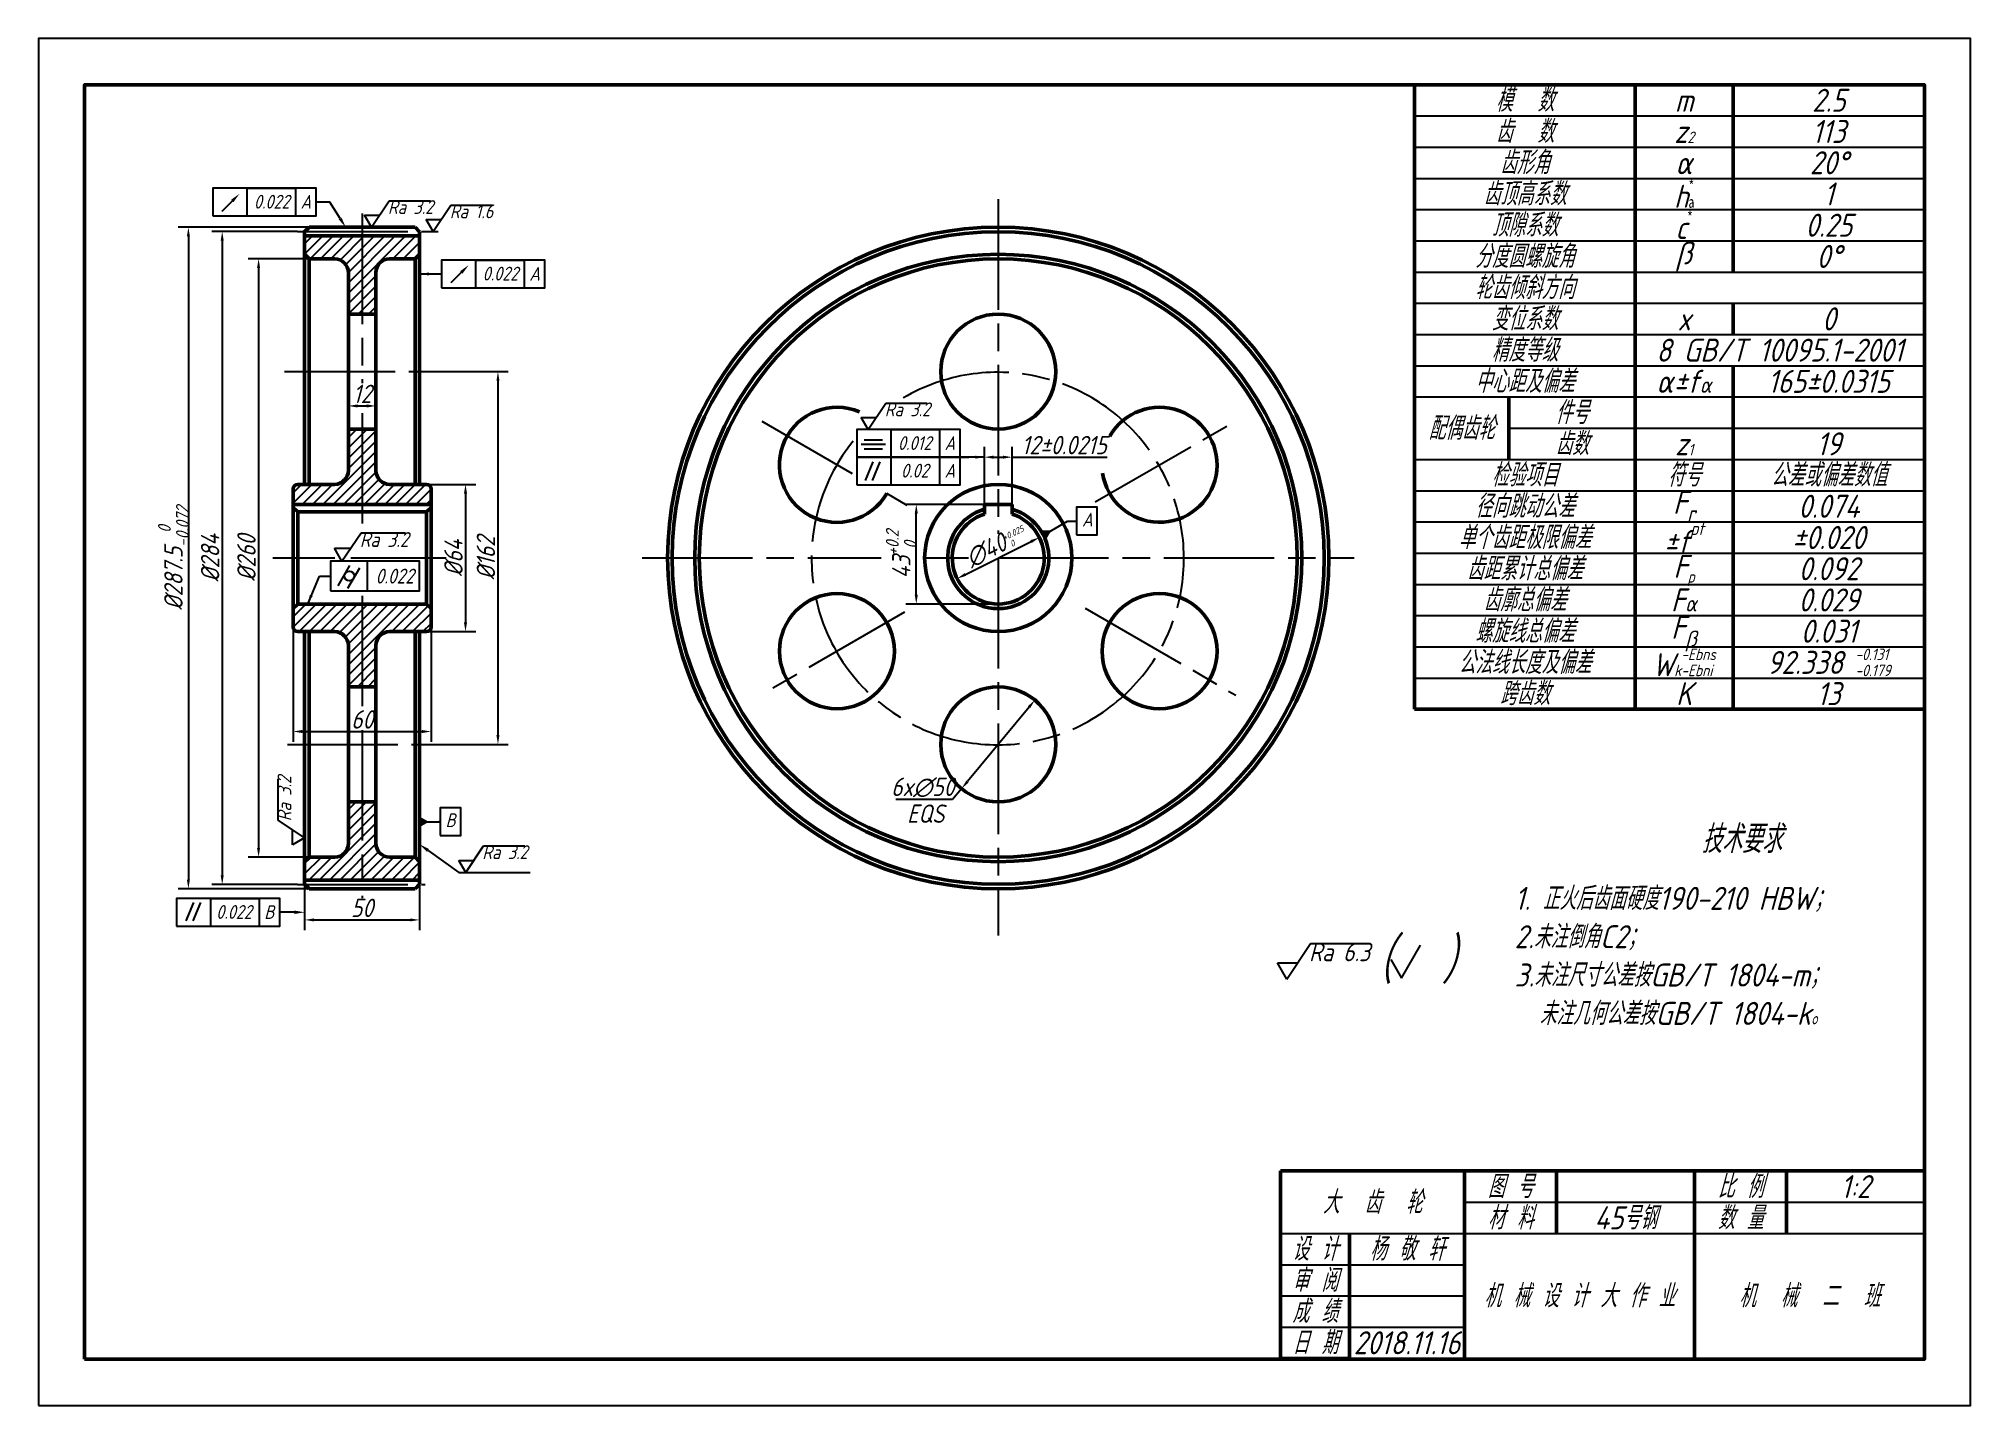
# Model space of a CAD drawing. Header units: millimetres. Extents: x 0 to 420, y 0 to 297.
import ezdxf
from ezdxf import colors
from ezdxf.entities.mleader import LeaderData, LeaderLine
from ezdxf.math import Vec2, Vec3

# ---------------------------------------------------------------- set-up
doc = ezdxf.new("R2010")
doc.units = ezdxf.units.MM
doc.linetypes.add('ACAD_ISO08W100', pattern=[36, 24, -3, 6, -3])
doc.layers.get('0').update_dxf_attribs({"lineweight": 25})
for name, color, linetype, lineweight in [('标注', 7, 'Continuous', 25), ('粗线', 7, 'Continuous', 50), ('细点画线', 7, 'ACAD_ISO08W100', 25)]:
    doc.layers.add(name, color=color, linetype=linetype, lineweight=lineweight)
doc.styles.add('GB', font='gbeitc.shx', dxfattribs={"height": 4, "bigfont": 'gbcbig.shx'})
doc.styles.add('样式 2', font='gbeitc.shx', dxfattribs={"height": 10, "bigfont": 'gbcbig.shx'})
doc.styles.add('表格', font='gbeitc.shx', dxfattribs={"height": 5, "bigfont": 'gbcbig.shx'})
doc.dimstyles.new('GB', dxfattribs={"dimtxt": 4, "dimasz": 2, "dimexe": 2.25, "dimexo": 0, "dimtad": 1, "dimdec": 0, "dimlfac": 2, "dimzin": 0, "dimdsep": 46, "dimtxsty": 'GB', "dimcen": 0.09, "dimadec": 0, "dimazin": 0, "dimtfac": 1, "dimtdec": 0, "dimtmove": 0, "dimatfit": 3, "dimfxl": 1, "dimtolj": 1, "dimtzin": 0, "dimarcsym": 0})
doc.dimstyles.new('GB$0', dxfattribs={"dimtxt": 4, "dimasz": 2, "dimexe": 2.25, "dimexo": 0, "dimtad": 1, "dimdec": 0, "dimlfac": 2, "dimzin": 0, "dimdsep": 46, "dimtxsty": 'GB', "dimcen": 0.09, "dimadec": 0, "dimazin": 0, "dimtfac": 1, "dimtdec": 0, "dimtmove": 0, "dimatfit": 3, "dimfxl": 1, "dimtolj": 1, "dimtzin": 0, "dimarcsym": 0})
doc.dimstyles.new('GB$3', dxfattribs={"dimtxt": 4, "dimasz": 2, "dimexe": 2.25, "dimexo": 0, "dimtad": 1, "dimtoh": 1, "dimdec": 0, "dimlfac": 2, "dimzin": 0, "dimdsep": 46, "dimtxsty": 'GB', "dimcen": 0.09, "dimadec": 0, "dimazin": 0, "dimtfac": 1, "dimtdec": 0, "dimtmove": 0, "dimatfit": 2, "dimfxl": 1, "dimtolj": 1, "dimtzin": 0, "dimarcsym": 0})

# ---------------------------------------------------------------- blocks, each defined once
blk = doc.blocks.new('*T47')
at = {"color": 0, "linetype": 'ByBlock', "lineweight": -2, "transparency": 16777216}
for p, q in [((0, 0), (110.88, 0)), ((0, 0), (0, -135.73)), ((47.97, 0), (47.97, -135.73)), ((69.32, 0), (69.32, -40.72)), ((110.88, 0), (110.88, -135.73)), ((0, -6.79), (110.88, -6.79)), ((0, -13.57), (110.88, -13.57)), ((0, -20.36), (110.88, -20.36)), ((0, -27.15), (110.88, -27.15)), ((0, -33.93), (110.88, -33.93)), ((0, -40.72), (110.88, -40.72)), ((0, -47.51), (110.88, -47.51)), ((69.32, -47.51), (69.32, -54.29)), ((0, -54.29), (110.88, -54.29)), ((0, -61.08), (110.88, -61.08)), ((69.32, -61.08), (69.32, -135.73)), ((0, -67.87), (110.88, -67.87)), ((20.51, -67.87), (20.51, -81.44)), ((20.51, -74.65), (110.88, -74.65)), ((0, -81.44), (110.88, -81.44)), ((0, -88.23), (110.88, -88.23)), ((0, -95.01), (110.88, -95.01)), ((0, -101.8), (110.88, -101.8)), ((0, -108.59), (110.88, -108.59)), ((0, -115.37), (110.88, -115.37)), ((0, -122.16), (110.88, -122.16)), ((0, -128.95), (110.88, -128.95)), ((0, -135.73), (110.88, -135.73))]:
    blk.add_line(p, q, dxfattribs=at)
at = {"color": 0, "transparency": 16777216, "char_height": 5, "attachment_point": 5, "style": '表格'}
for s, insert, width in [('模  数', (23.99, -3.39), 47.8548), ('m', (58.65, -3.39), 21.2236), ('2.5', (90.1, -3.39), 41.4462), ('齿  数', (23.99, -10.18), 47.8548), ('113', (90.1, -10.18), 41.4462), ('z{\\H0.5x;\\S^ 2;}', (58.65, -10.18), 21.2236), ('齿形角', (23.99, -16.97), 47.8548), ('{\\C256;α}', (58.65, -16.97), 21.2236), ('20%%D', (90.1, -16.97), 41.4462), ('齿顶高系数', (23.99, -23.75), 47.8548), ('h{\\f长仿宋体|b0|i0|c134|p49;\\H0.5x;\\C256;\\S*^ a;}', (58.65, -23.75), 21.2236), ('1', (90.1, -23.75), 41.4462), ('顶隙系数', (23.99, -30.54), 47.8548), ('c{\\f长仿宋体|b0|i0|c134|p49;\\H0.5x;\\C256;\\S*^ ;}', (58.65, -30.54), 21.2236), ('0.25', (90.1, -30.54), 41.4462), ('分度圆螺旋角', (23.99, -37.33), 47.8548), ('{\\C256;β}', (58.65, -37.33), 21.2236), ('0%%D', (90.1, -37.33), 41.4462), ('轮齿倾斜方向', (23.99, -44.11), 47.8548), ('变位系数', (23.99, -50.9), 47.8548), ('x', (58.65, -50.9), 21.2236), ('0', (90.1, -50.9), 41.4462), ('精度等级', (23.99, -57.69), 47.8548), ('8 GB/T 10095.1-2001', (79.43, -57.69), 62.7898), ('中心距及偏差', (23.99, -64.47), 47.8548), ('{\\C256;α%%Pf\\H0.7x;\\S^ α;}', (58.65, -64.47), 21.2236), ('165%%P0.0315', (90.1, -64.47), 41.4462), ('件号', (34.24, -71.26), 27.3448), ('配偶齿轮', (10.26, -74.65), 20.39), ('齿数', (34.24, -78.05), 27.3448), ('19', (90.1, -78.05), 41.4462), ('z{\\H0.5x;\\S^ 1;}', (58.65, -78.05), 21.2236), ('检验项目', (23.99, -84.83), 47.8548), ('符号', (58.65, -84.83), 21.2236), ('公差或偏差数值', (90.1, -84.83), 41.4462), ('径向跳动公差', (23.99, -91.62), 47.8548), ('\\A1;F{\\H0.7x;\\S^ r;}', (58.65, -91.62), 21.2236), ('0.074', (90.1, -91.62), 41.4462), ('单个齿距极限偏差', (23.99, -98.41), 47.8548), ('%%Pf{\\H0.56x;\\Spt^ ;}', (58.65, -98.41), 21.2236), ('%%P0.020', (90.1, -98.41), 41.4462), ('齿距累计总偏差', (23.99, -105.19), 47.8548), ('\\A2;F{\\H0.5x;\\S^ p;}', (58.65, -105.19), 21.2236), ('0.092', (90.1, -105.19), 41.4462), ('齿廓总偏差', (23.99, -111.98), 47.8548), ('F{\\H0.7x;\\C256;\\S^ α;}', (58.65, -111.98), 21.2236), ('0.029', (90.1, -111.98), 41.4462), ('螺旋线总偏差', (23.99, -118.77), 47.8548), ('\\A1;F{\\H0.7x;\\C256;\\S^ β;}', (58.65, -118.77), 21.2236), ('0.031', (90.1, -118.77), 41.4462), ('公法线长度及偏差', (23.99, -125.55), 47.8548), ('W{\\H0.5x;\\S^ k;\\S-Ebns^ -Ebni;}', (58.65, -125.55), 21.2236), ('\\A1;92.338 {\\H0.5x;\\S-0.131^ -0.179;}', (90.1, -125.55), 41.4462), ('跨齿数', (23.99, -132.34), 47.8548), ('K', (58.65, -132.34), 21.2236), ('13', (90.1, -132.34), 41.4462)]:
    blk.add_mtext(s, dxfattribs=dict(at, insert=insert, width=width))
blk = doc.blocks.new('*T48')
at = {"color": 0, "linetype": 'ByBlock', "lineweight": -2, "transparency": 16777216}
for p, q in [((0, 0), (140, 0)), ((0, 0), (0, -40.72)), ((40, 0), (40, -40.72)), ((60, 0), (60, -13.57)), ((90, 0), (90, -40.72)), ((110, 0), (110, -13.57)), ((140, 0), (140, -40.72)), ((40, -6.79), (140, -6.79)), ((0, -13.57), (140, -13.57)), ((15, -13.57), (15, -40.72)), ((0, -20.36), (40, -20.36)), ((0, -27.15), (40, -27.15)), ((0, -33.93), (40, -33.93)), ((0, -40.72), (140, -40.72))]:
    blk.add_line(p, q, dxfattribs=at)
at = {"color": 0, "transparency": 16777216, "char_height": 5, "attachment_point": 5, "style": '表格'}
for s, insert, width in [('大  齿  轮', (20, -6.79), 39.88), ('图 号', (50, -3.39), 19.88), ('比 例', (100, -3.39), 19.88), ('1:2', (125, -3.39), 29.88), ('材 料', (50, -10.18), 19.88), ('45号钢', (75, -10.18), 29.88), ('数 量', (100, -10.18), 19.88), ('设 计', (7.5, -16.97), 14.88), ('杨 敬 轩', (27.5, -16.97), 24.88), ('审 阅', (7.5, -23.75), 14.88), ('机 械 设 计 大 作 业', (65, -27.15), 49.88), ('机  械  二  班', (115, -27.15), 49.88), ('成 绩', (7.5, -30.54), 14.88), ('日 期', (7.5, -37.33), 14.88), ('2018.11.16', (27.5, -37.33), 24.88)]:
    blk.add_mtext(s, dxfattribs=dict(at, insert=insert, width=width))
blk = doc.blocks.new('*D122')
at = {"layer": 'Defpoints', "color": 0, "transparency": 16777216}
for p in [(84.34, 200.14), (84.34, 168.14), (92.81, 168.14)]:
    blk.add_point(p, dxfattribs=at)
at = {"layer": '标注', "color": 0, "lineweight": -2, "transparency": 16777216}
for p, q in [((84.34, 200.14), (95.06, 200.14)), ((92.81, 198.14), (92.81, 170.14)), ((84.34, 168.14), (95.06, 168.14))]:
    blk.add_line(p, q, dxfattribs=at)
at = {"layer": '标注', "color": 0, "transparency": 16777216}
for points in [[(92.48, 198.14), (93.15, 198.14), (92.81, 200.14)], [(92.48, 170.14), (93.15, 170.14), (92.81, 168.14)]]:
    blk.add_solid(points, dxfattribs=at)
at = {"layer": '标注', "color": 0, "transparency": 16777216, "insert": (90.19, 184.14), "char_height": 4, "attachment_point": 5, "rotation": 90, "style": 'GB'}
blk.add_mtext('\\A1;%%C64', dxfattribs=at)
blk = doc.blocks.new('*D123')
at = {"layer": 'Defpoints', "color": 0, "transparency": 16777216}
for p in [(86.37, 224.64), (86.37, 143.64), (99.86, 143.64)]:
    blk.add_point(p, dxfattribs=at)
at = {"layer": '标注', "color": 0, "lineweight": -2, "transparency": 16777216}
for p, q in [((86.37, 224.64), (102.11, 224.64)), ((99.86, 222.64), (99.86, 145.64)), ((86.37, 143.64), (102.11, 143.64))]:
    blk.add_line(p, q, dxfattribs=at)
at = {"layer": '标注', "color": 0, "transparency": 16777216}
for points in [[(99.53, 222.64), (100.2, 222.64), (99.86, 224.64)], [(99.53, 145.64), (100.2, 145.64), (99.86, 143.64)]]:
    blk.add_solid(points, dxfattribs=at)
at = {"layer": '标注', "color": 0, "transparency": 16777216, "insert": (97.24, 184.14), "char_height": 4, "attachment_point": 5, "rotation": 90, "style": 'GB'}
blk.add_mtext('\\A1;%%C162', dxfattribs=at)
blk = doc.blocks.new('*D124')
at = {"layer": 'Defpoints', "color": 0, "transparency": 16777216}
for p in [(56.27, 255.08), (39.91, 113.2), (56.27, 113.2)]:
    blk.add_point(p, dxfattribs=at)
at = {"layer": '标注', "color": 0, "lineweight": -2, "transparency": 16777216}
for p, q in [((56.27, 255.08), (37.66, 255.08)), ((39.91, 253.08), (39.91, 115.2)), ((56.27, 113.2), (37.66, 113.2))]:
    blk.add_line(p, q, dxfattribs=at)
at = {"layer": '标注', "color": 0, "transparency": 16777216}
for points in [[(39.58, 253.08), (40.25, 253.08), (39.91, 255.08)], [(39.58, 115.2), (40.25, 115.2), (39.91, 113.2)]]:
    blk.add_solid(points, dxfattribs=at)
at = {"layer": '标注', "color": 0, "transparency": 16777216, "insert": (37.29, 184.14), "char_height": 4, "attachment_point": 5, "rotation": 90, "style": 'GB'}
blk.add_mtext('\\A1;%%C284', dxfattribs=at)
blk = doc.blocks.new('*D125')
at = {"layer": 'Defpoints', "color": 0, "transparency": 16777216}
for p in [(58.84, 256.01), (32.56, 112.26), (58.84, 112.26)]:
    blk.add_point(p, dxfattribs=at)
at = {"layer": '标注', "color": 0, "lineweight": -2, "transparency": 16777216}
for p, q in [((58.84, 256.01), (30.31, 256.01)), ((32.56, 254.01), (32.56, 114.26)), ((58.84, 112.26), (30.31, 112.26))]:
    blk.add_line(p, q, dxfattribs=at)
at = {"layer": '标注', "color": 0, "transparency": 16777216}
for points in [[(32.23, 254.01), (32.89, 254.01), (32.56, 256.01)], [(32.23, 114.26), (32.89, 114.26), (32.56, 112.26)]]:
    blk.add_solid(points, dxfattribs=at)
at = {"layer": '标注', "color": 0, "transparency": 16777216, "insert": (29.31, 184.14), "char_height": 4, "attachment_point": 5, "rotation": 90, "style": 'GB'}
blk.add_mtext('\\A1;%%C287.5{\\H0.7x;\\S  0^ -0.072;}', dxfattribs=at)
blk = doc.blocks.new('*D126')
at = {"layer": 'Defpoints', "color": 0, "transparency": 16777216}
for p in [(73.34, 217.19), (67.34, 212.14), (73.34, 212.14)]:
    blk.add_point(p, dxfattribs=at)
at = {"layer": '标注', "color": 0, "lineweight": -2, "transparency": 16777216}
for p, q in [((67.34, 212.14), (67.34, 219.44)), ((73.34, 212.14), (73.34, 219.44)), ((69.34, 217.19), (71.34, 217.19))]:
    blk.add_line(p, q, dxfattribs=at)
at = {"layer": '标注', "color": 0, "transparency": 16777216}
for points in [[(69.34, 217.52), (69.34, 216.85), (67.34, 217.19)], [(71.34, 217.52), (71.34, 216.85), (73.34, 217.19)]]:
    blk.add_solid(points, dxfattribs=at)
at = {"layer": '标注', "color": 0, "transparency": 16777216, "insert": (70.34, 219.81), "char_height": 4, "attachment_point": 5, "style": 'GB'}
blk.add_mtext('\\A1;12', dxfattribs=at)
blk = doc.blocks.new('*D127')
at = {"layer": 'Defpoints', "color": 0, "transparency": 16777216}
for p in [(57.84, 113.26), (82.78, 113.2), (82.78, 105.49)]:
    blk.add_point(p, dxfattribs=at)
at = {"layer": '标注', "color": 0, "lineweight": -2, "transparency": 16777216}
for p, q in [((57.84, 113.26), (57.84, 103.24)), ((82.78, 113.2), (82.78, 103.24)), ((59.84, 105.49), (80.78, 105.49))]:
    blk.add_line(p, q, dxfattribs=at)
at = {"layer": '标注', "color": 0, "transparency": 16777216}
for points in [[(59.84, 105.82), (59.84, 105.16), (57.84, 105.49)], [(80.78, 105.82), (80.78, 105.16), (82.78, 105.49)]]:
    blk.add_solid(points, dxfattribs=at)
at = {"layer": '标注', "color": 0, "transparency": 16777216, "insert": (70.31, 108.11), "char_height": 4, "attachment_point": 5, "style": 'GB'}
blk.add_mtext('\\A1;50', dxfattribs=at)
blk = doc.blocks.new('粗糙度')
for p, q in [((0, 0), (5.13, 7.68)), ((5.13, 7.68), (17.13, 7.68)), ((0, 0), (-2.02, 3.5)), ((-2.02, 3.5), (2.34, 3.5))]:
    blk.add_line(p, q)
at = {"style": 'GB', "flags": 4}
blk.add_attdef('RA3.2', (4.81, 3.86), '', height=4, dxfattribs=at)
blk = doc.blocks.new('*D128')
at = {"layer": 'Defpoints', "color": 0, "transparency": 16777216}
for p in [(58.84, 249.14), (47.82, 119.14), (58.84, 119.14)]:
    blk.add_point(p, dxfattribs=at)
at = {"layer": '标注', "color": 0, "lineweight": -2, "transparency": 16777216}
for p, q in [((58.84, 249.14), (45.57, 249.14)), ((47.82, 247.14), (47.82, 121.14)), ((58.84, 119.14), (45.57, 119.14))]:
    blk.add_line(p, q, dxfattribs=at)
at = {"layer": '标注', "color": 0, "transparency": 16777216}
for points in [[(47.49, 247.14), (48.15, 247.14), (47.82, 249.14)], [(47.49, 121.14), (48.15, 121.14), (47.82, 119.14)]]:
    blk.add_solid(points, dxfattribs=at)
at = {"layer": '标注', "color": 0, "transparency": 16777216, "insert": (45.19, 184.14), "char_height": 4, "attachment_point": 5, "rotation": 90, "style": 'GB'}
blk.add_mtext('\\A1;%%C260', dxfattribs=at)
blk = doc.blocks.new('基准')
at = {"layer": '标注'}
blk.add_lwpolyline([(0, -4), (6, -4), (6, 4), (0, 4)], close=True, dxfattribs=at)
at = {"layer": '标注', "style": 'GB', "flags": 4}
blk.add_attdef('A', (1.57, -1.58), '', height=4, dxfattribs=at)
blk = doc.blocks.new('几何公差')
at = {"layer": '标注'}
for p, q in [((10, -4), (10, 4)), ((10, 4), (24, 4)), ((24, 4), (24, -4)), ((0, -4), (10, -4))]:
    blk.add_line(p, q, dxfattribs=at)
blk.add_lwpolyline([(0, -4), (30, -4), (30, 4), (0, 4)], close=True, dxfattribs=at)
at = {"layer": '标注', "style": 'GB', "flags": 4}
for tag, p in [('NUM', (12.84, -1.9)), ('A', (25.47, -1.94))]:
    blk.add_attdef(tag, p, '', height=4, dxfattribs=at)
blk = doc.blocks.new('形状公差无基准')
at = {"layer": '标注'}
blk.add_line((10, -4), (10, 4), dxfattribs=at)
blk.add_lwpolyline([(0, -4), (24, -4), (24, 4), (0, 4)], close=True, dxfattribs=at)
at = {"layer": '标注', "style": 'GB', "flags": 4}
blk.add_attdef('NUM', (13.04, -2), '', height=4, dxfattribs=at)
blk = doc.blocks.new('圆柱度')
at = {"layer": '标注'}
for p, q in [((0, 0), (3.12, 5.41)), ((2.63, -0.69), (5.82, 4.84))]:
    blk.add_line(p, q, dxfattribs=at)
blk.add_circle((3.03, 2.61), 1.31, dxfattribs=at)
blk = doc.blocks.new('*D121')
at = {"layer": 'Defpoints', "color": 0, "transparency": 16777216}
for p in [(216.61, 153.27), (200.67, 134.01)]:
    blk.add_point(p, dxfattribs=at)
at = {"layer": '标注', "color": 0, "lineweight": -2, "transparency": 16777216}
for p, q in [((215.34, 151.73), (201.94, 135.55)), ((198.72, 131.66), (186.35, 131.66)), ((200.67, 134.01), (198.72, 131.66))]:
    blk.add_line(p, q, dxfattribs=at)
at = {"layer": '标注', "color": 0, "transparency": 16777216}
for points in [[(215.08, 151.94), (215.59, 151.51), (216.61, 153.27)], [(201.69, 135.76), (202.2, 135.34), (200.67, 134.01)]]:
    blk.add_solid(points, dxfattribs=at)
at = {"layer": '标注', "color": 0, "transparency": 16777216, "insert": (192.22, 134.28), "char_height": 4, "width": 8.6257, "attachment_point": 5, "style": 'GB'}
blk.add_mtext('\\A1;6x∅50', dxfattribs=at)
blk = doc.blocks.new('_DatumFilled')
at = {"color": 0, "linetype": 'ByBlock'}
blk.add_solid([(0, 0.58), (-1, 0), (0, -0.58)], dxfattribs=at)
blk = doc.blocks.new('*D129')
at = {"layer": 'Defpoints', "color": 0, "transparency": 16777216}
for p in [(217.58, 188.61), (199.7, 179.66)]:
    blk.add_point(p, dxfattribs=at)
at = {"layer": '标注', "color": 0, "lineweight": -2, "transparency": 16777216}
blk.add_line((201.49, 180.56), (215.8, 187.72), dxfattribs=at)
at = {"layer": '标注', "color": 0, "transparency": 16777216}
for points in [[(215.65, 188.02), (215.94, 187.42), (217.58, 188.61)], [(201.34, 180.86), (201.64, 180.26), (199.7, 179.66)]]:
    blk.add_solid(points, dxfattribs=at)
at = {"layer": '标注', "color": 0, "transparency": 16777216, "insert": (208.18, 186.84), "char_height": 4, "attachment_point": 5, "rotation": 26.5753, "style": 'GB'}
blk.add_mtext('\\A1;∅40{\\H0.35x;\\S+0.025^  0;}', dxfattribs=at)
blk = doc.blocks.new('*D130')
at = {"layer": 'Defpoints', "color": 0, "transparency": 16777216}
for p in [(211.64, 206.05), (205.64, 195.79), (211.64, 195.79)]:
    blk.add_point(p, dxfattribs=at)
at = {"layer": '标注', "color": 0, "lineweight": -2, "transparency": 16777216}
for p, q in [((205.64, 195.79), (205.64, 208.3)), ((207.64, 206.05), (209.64, 206.05)), ((211.64, 195.79), (211.64, 208.3)), ((211.64, 206.05), (232.31, 206.05))]:
    blk.add_line(p, q, dxfattribs=at)
at = {"layer": '标注', "color": 0, "transparency": 16777216}
for points in [[(207.64, 206.39), (207.64, 205.72), (205.64, 206.05)], [(209.64, 206.39), (209.64, 205.72), (211.64, 206.05)]]:
    blk.add_solid(points, dxfattribs=at)
at = {"layer": '标注', "color": 0, "transparency": 16777216, "insert": (222.97, 208.68), "char_height": 4, "attachment_point": 5, "style": 'GB'}
blk.add_mtext('\\A1;12%%P0.0215', dxfattribs=at)
blk = doc.blocks.new('平行度')
at = {"layer": '标注'}
for p, q in [((0, 0), (2.21, 5.33)), ((2.07, 0), (4.28, 5.33))]:
    blk.add_line(p, q, dxfattribs=at)
blk = doc.blocks.new('同轴度')
at = {"layer": '标注'}
for p, q in [((0, 0), (7.14, 0)), ((0.92, 1.3), (6.22, 1.3)), ((0.92, -1.3), (6.22, -1.3))]:
    blk.add_line(p, q, dxfattribs=at)
blk = doc.blocks.new('*D131')
at = {"layer": 'Defpoints', "color": 0, "transparency": 16777216}
for p in [(190.82, 195.79), (208.64, 195.79), (208.64, 174.14)]:
    blk.add_point(p, dxfattribs=at)
at = {"layer": '标注', "color": 0, "lineweight": -2, "transparency": 16777216}
for p, q in [((208.64, 195.79), (188.57, 195.79)), ((190.82, 176.14), (190.82, 193.79)), ((208.64, 174.14), (188.57, 174.14))]:
    blk.add_line(p, q, dxfattribs=at)
at = {"layer": '标注', "color": 0, "transparency": 16777216}
for points in [[(190.48, 193.79), (191.15, 193.79), (190.82, 195.79)], [(190.48, 176.14), (191.15, 176.14), (190.82, 174.14)]]:
    blk.add_solid(points, dxfattribs=at)
at = {"layer": '标注', "color": 0, "transparency": 16777216, "insert": (187.57, 184.96), "char_height": 4, "attachment_point": 5, "rotation": 90, "style": 'GB'}
blk.add_mtext('\\A1;43{\\H0.7x;\\S+0.2^  0;}', dxfattribs=at)
blk = doc.blocks.new('*D132')
at = {"layer": 'Defpoints', "color": 0, "transparency": 16777216}
for p in [(55.34, 169.14), (85.34, 169.14), (85.34, 146.43)]:
    blk.add_point(p, dxfattribs=at)
at = {"layer": '标注', "color": 0, "lineweight": -2, "transparency": 16777216}
for p, q in [((55.34, 169.14), (55.34, 144.18)), ((85.34, 169.14), (85.34, 144.18)), ((57.34, 146.43), (83.34, 146.43))]:
    blk.add_line(p, q, dxfattribs=at)
at = {"layer": '标注', "color": 0, "transparency": 16777216}
for points in [[(57.34, 146.77), (57.34, 146.1), (55.34, 146.43)], [(83.34, 146.77), (83.34, 146.1), (85.34, 146.43)]]:
    blk.add_solid(points, dxfattribs=at)
at = {"layer": '标注', "color": 0, "transparency": 16777216, "insert": (70.34, 149.06), "char_height": 4, "attachment_point": 5, "style": 'GB'}
blk.add_mtext('\\A1;60', dxfattribs=at)
blk = doc.blocks.new('圆跳动')
at = {"layer": '标注'}
ml = blk.add_multileader_mtext('Standard', dxfattribs=at)
ml.set_content('', color=256, style='GB')
ml.set_leader_properties()
ml.build(insert=Vec2(0, 0))
ml.multileader.update_dxf_attribs({"dogleg_length": 7, "arrow_head_size": 3})
ctx = ml.context
ctx.base_point, ctx.arrow_head_size, ctx.landing_gap_size, ctx.plane_origin = Vec3(-0.18, 0), 3, 0.09, Vec3(5.15, 5.15)
ctx.text_align_type = 2
notes = []
notes.append((ctx, [(0, (1, 1, 0), (0, 0), (-1, 0), 0.0000113, [(0, [(5.15, 5.15)], 0, [])])]))
ctx.mtext.insert, ctx.mtext.alignment, ctx.mtext.flow_direction = Vec3(-0.09, 2), 3, 5
for ctx, leaders in notes:
    for number, flags, end, landing, length, lines in leaders:
        leader = LeaderData()
        leader.index, (leader.has_last_leader_line, leader.has_dogleg_vector, leader.attachment_direction) = number, flags
        leader.last_leader_point, leader.dogleg_vector, leader.dogleg_length = Vec3(end), Vec3(landing), length
        for number, points, colour, breaks in lines:
            line = LeaderLine()
            line.index, line.vertices, line.color, line.breaks = number, Vec3.list(points), colors.encode_raw_color(colour), breaks
            leader.lines.append(line)
        ctx.leaders.append(leader)

msp = doc.modelspace()

# ---------------------------------------------------------------- hatches: boundary and pattern name
h = msp.add_hatch()
h.set_pattern_fill('ANSI31', color=256, scale=0.5)
h.set_pattern_definition([(45, (-202.1218, 55.3299), (-1.122532, 1.122532), [])])
h.paths.add_polyline_path([(67.34, 246.14), (67.34, 237.14), (73.34, 237.14), (73.34, 246.14, -0.414214), (76.34, 249.14), (81.84, 249.14), (82.84, 250.14), (82.84, 254.14), (57.84, 254.14), (57.84, 250.14), (58.84, 249.14), (64.34, 249.14, -0.414214)])
h.paths.add_polyline_path([(85.34, 195.79), (85.34, 199.14, 0.414214), (84.34, 200.14), (76.34, 200.14, -0.414214), (73.34, 203.14), (73.34, 212.14), (67.34, 212.14), (67.34, 203.14, -0.414214), (64.34, 200.14), (56.34, 200.14, 0.414214), (55.34, 199.14), (55.34, 195.79)])
h.paths.add_polyline_path([(76.34, 168.14), (84.34, 168.14, 0.414214), (85.34, 169.14), (85.34, 173.14), (84.34, 174.14), (56.34, 174.14), (55.34, 173.14), (55.34, 169.14, 0.414214), (56.34, 168.14), (64.34, 168.14, -0.414214), (67.34, 165.14), (67.34, 156.14), (73.34, 156.14), (73.34, 165.14, -0.414214)])
h.paths.add_polyline_path([(64.34, 119.14), (58.84, 119.14), (57.84, 118.14), (57.84, 114.14), (82.84, 114.14), (82.84, 118.14), (81.84, 119.14), (76.34, 119.14, -0.414214), (73.34, 122.14), (73.34, 131.14), (67.34, 131.14), (67.34, 122.14, -0.414214)])

# ---------------------------------------------------------------- linework, layer by layer
for p, q in [((58.84, 256.01), (81.84, 256.01)), ((58.84, 112.26), (81.84, 112.26)), ((293.99, 96.89), (296.33, 92.84)), ((296.33, 92.84), (300.48, 100.03))]:
    msp.add_line(p, q)
msp.add_lwpolyline([(0, 0), (420, 0), (420, 297), (0, 297)], close=True)
at = {"lineweight": 50}
msp.add_circle((208.64, 184.14), 71.88, dxfattribs=at)
at = {"layer": '粗线'}
for p, q in [((299.12, 287), (299.12, 151.27)), ((347.09, 287), (347.09, 151.27)), ((368.43, 287), (368.43, 246.28)), ((58.84, 256.01), (57.84, 255.01)), ((57.84, 255.01), (57.84, 250.14)), ((57.84, 254.14), (82.84, 254.14)), ((81.84, 256.01), (58.84, 256.01)), ((81.84, 256.01), (82.84, 255.01)), ((82.84, 250.14), (82.84, 255.01)), ((58.84, 249.14), (57.84, 250.14)), ((57.84, 250.14), (57.84, 200.14)), ((58.84, 249.14), (64.34, 249.14)), ((58.84, 249.14), (58.84, 200.14)), ((76.34, 249.14), (81.84, 249.14)), ((81.84, 249.14), (82.84, 250.14)), ((81.84, 249.14), (81.84, 200.14)), ((82.84, 250.14), (82.84, 200.14)), ((67.34, 246.14), (67.34, 203.14)), ((73.34, 246.14), (73.34, 203.14)), ((73.34, 246.14), (73.34, 203.14)), ((368.43, 239.49), (368.43, 232.71)), ((67.34, 237.14), (73.34, 237.14)), ((368.43, 225.92), (368.43, 151.27)), ((319.63, 219.13), (319.63, 205.56)), ((67.34, 212.14), (73.34, 212.14)), ((55.34, 169.14), (55.34, 199.14)), ((56.34, 200.14), (64.34, 200.14)), ((76.34, 200.14), (84.34, 200.14)), ((85.34, 199.14), (85.34, 169.14)), ((55.34, 195.79), (85.34, 195.79)), ((56.34, 194.14), (55.34, 195.14)), ((55.34, 194.14), (55.34, 174.14)), ((56.34, 194.14), (84.34, 194.14)), ((56.34, 194.14), (84.34, 194.14)), ((56.34, 194.14), (56.34, 174.14)), ((84.34, 194.14), (85.34, 195.14)), ((84.34, 194.14), (84.34, 174.14)), ((85.34, 194.14), (85.34, 174.14)), ((205.64, 195.79), (211.64, 195.79)), ((205.64, 193.68), (205.64, 195.79)), ((211.64, 193.68), (211.64, 195.79)), ((56.34, 174.14), (55.34, 173.14)), ((56.34, 174.14), (84.34, 174.14)), ((84.34, 174.14), (85.34, 173.14)), ((64.34, 168.14), (56.34, 168.14)), ((57.84, 168.14), (57.84, 113.26)), ((58.84, 119.14), (58.84, 168.14)), ((84.34, 168.14), (76.34, 168.14)), ((81.84, 119.14), (81.84, 168.14)), ((82.84, 113.26), (82.84, 168.14)), ((67.34, 165.14), (67.34, 122.14)), ((73.34, 165.14), (73.34, 122.14)), ((73.34, 165.14), (73.34, 122.14)), ((67.34, 156.14), (73.34, 156.14)), ((299.12, 151.27), (410, 151.27)), ((67.34, 131.14), (73.34, 131.14)), ((58.84, 119.14), (57.84, 118.14)), ((58.84, 119.14), (64.34, 119.14)), ((76.34, 119.14), (81.84, 119.14)), ((81.84, 119.14), (82.84, 118.14)), ((57.84, 114.14), (82.84, 114.14)), ((58.84, 112.26), (57.84, 113.26)), ((58.84, 112.26), (81.84, 112.26)), ((81.84, 112.26), (82.84, 113.26)), ((410, 50.93), (270, 50.93)), ((270, 50.93), (270, 10.21)), ((310, 50.93), (310, 10.21)), ((330, 50.93), (330, 37.35)), ((360, 50.93), (360, 10.21)), ((380, 50.93), (380, 37.35)), ((285, 10.21), (285, 37.35)), ((270, 10.21), (285, 10.21))]:
    msp.add_line(p, q, dxfattribs=at)
msp.add_lwpolyline([(10, 10), (410, 10), (410, 287), (10, 287)], close=True, dxfattribs=at)
for centre, radius in [((208.64, 184.14), 70.88), ((208.64, 184.14), 66), ((208.64, 184.14), 65), ((208.64, 224.64), 12.5), ((208.64, 184.14), 16), ((173.57, 163.89), 12.5), ((243.71, 163.89), 12.5), ((208.64, 143.64), 12.5)]:
    msp.add_circle(centre, radius, dxfattribs=at)
for centre, radius, start, end in [((64.34, 246.14), 3, 0, 90), ((76.34, 246.14), 3, 90, 180), ((173.57, 204.39), 12.5, 66.9676, 330), ((243.71, 204.39), 12.5, 188.2111, 150.0588), ((64.34, 203.14), 3, 270, 0), ((76.34, 203.14), 3, 180, 270), ((56.34, 199.14), 1, 90, 180), ((84.34, 199.14), 1, 0, 90), ((208.64, 184.14), 11, 105.8266, 74.1734), ((208.64, 184.14), 10, 107.4576, 72.5424), ((56.34, 169.14), 1, 180, 270), ((64.34, 165.14), 3, 0, 90), ((76.34, 165.14), 3, 90, 180), ((84.34, 169.14), 1, 270, 0), ((64.34, 122.14), 3, 270, 0), ((76.34, 122.14), 3, 180, 270)]:
    msp.add_arc(centre, radius, start, end, dxfattribs=at)
at = {"layer": '细点画线'}
for p, q in [((208.64, 262.09), (208.64, 189.37)), ((70.34, 258.97), (70.34, 222.13)), ((56.27, 255.08), (86.9, 255.08)), ((53.49, 224.64), (86.37, 224.64)), ((70.34, 215.64), (70.34, 190.82)), ((176.92, 202.46), (157.29, 213.78)), ((229.74, 196.32), (259.61, 213.57)), ((188.83, 195.58), (184.39, 198.14)), ((50.92, 184.14), (64.4, 184.14)), ((67.89, 184.14), (88.58, 184.14)), ((131.23, 184.14), (183.16, 184.14)), ((192.64, 184.14), (202.18, 184.14)), ((208.64, 184.14), (286.05, 184.14)), ((208.64, 184.14), (208.64, 102.13)), ((70.34, 175.95), (70.34, 150.87)), ((188.23, 172.35), (158.73, 155.32)), ((227.54, 173.23), (260.27, 154.33)), ((54.08, 143.64), (86.53, 143.64)), ((70.34, 146.74), (70.34, 110.19)), ((56.27, 113.2), (84.05, 113.2))]:
    msp.add_line(p, q, dxfattribs=at)
msp.add_arc((208.53, 184.02), 40.48, 140.8808, 121.83, dxfattribs=at)

# ---------------------------------------------------------------- block references
for name, p in [('*T47', (299.12, 287)), ('*T48', (270, 50.93))]:
    msp.add_blockref(name, p)
ref = msp.add_blockref('粗糙度', (271.41, 92.65))
ref.add_attrib('RA3.2', 'Ra 6.3', (276.22, 96.51), dxfattribs={"height": 4, "style": 'GB'})
at = {"layer": '标注'}
ref = msp.add_blockref('几何公差', (37.84, 261.5), dxfattribs=dict(at, xscale=0.75, yscale=0.75, zscale=0.75))
ref.add_attrib('NUM', '0.022', (46.8, 260.07), dxfattribs={"height": 3, "style": 'GB'})
ref.add_attrib('A', 'A', (56.94, 260.04), dxfattribs={"height": 3, "style": 'GB'})
for name, p, xscale, yscale, zscale in [('圆跳动', (39.81, 259.43), 0.75, 0.75, 0.75), ('圆跳动', (89.62, 243.92), 0.75, 0.75, 0.75), ('同轴度', (178.8, 208.87), 0.75, 0.75, 0.75), ('平行度', (179.78, 201.01), 0.75, 0.75, 0.75), ('圆柱度', (65.11, 178.11), 0.8069086310675857, 0.8069086310675857, 0.8069086310675857), ('平行度', (32.06, 105.31), 0.75, 0.75, 0.75)]:
    msp.add_blockref(name, p, dxfattribs=dict(at, xscale=xscale, yscale=yscale, zscale=zscale))
ref = msp.add_blockref('粗糙度', (72.34, 256.01), dxfattribs=dict(at, xscale=0.75, yscale=0.75, zscale=0.75))
ref.add_attrib('RA3.2', 'Ra 3.2', (75.95, 258.91), dxfattribs={"layer": '0', "height": 3, "style": 'GB'})
ref = msp.add_blockref('粗糙度', (85.8, 255.08), dxfattribs=dict(at, xscale=0.7500374999999999, yscale=0.7500374999999999, zscale=0.7500374999999999))
ref.add_attrib('RA3.2', 'Ra 1.6', (89.41, 257.97), dxfattribs={"layer": '0', "height": 3, "style": 'GB'})
ref = msp.add_blockref('几何公差', (87.59, 245.86), dxfattribs=dict(at, xscale=0.75, yscale=0.75, zscale=0.75))
ref.add_attrib('NUM', '0.022', (96.52, 244.44), dxfattribs={"height": 3, "style": 'GB'})
ref.add_attrib('A', 'A', (106.69, 244.41), dxfattribs={"height": 3, "style": 'GB'})
ref = msp.add_blockref('粗糙度', (180.36, 212.04), dxfattribs=dict(at, xscale=0.75, yscale=0.75, zscale=0.75))
ref.add_attrib('RA3.2', 'Ra 3.2', (183.97, 214.94), dxfattribs={"layer": '0', "height": 3, "style": 'GB'})
ref = msp.add_blockref('几何公差', (177.86, 209.04), dxfattribs=dict(at, xscale=0.75, yscale=0.75, zscale=0.75))
ref.add_attrib('NUM', '0.012', (186.82, 207.62), dxfattribs={"height": 3, "style": 'GB'})
ref.add_attrib('A', 'A', (196.96, 207.59), dxfattribs={"height": 3, "style": 'GB'})
ref = msp.add_blockref('几何公差', (177.86, 203.04), dxfattribs=dict(at, xscale=0.75, yscale=0.75, zscale=0.75))
ref.add_attrib('NUM', '0.02', (187.49, 201.62), dxfattribs={"height": 3, "style": 'GB'})
ref.add_attrib('A', 'A', (196.96, 201.59), dxfattribs={"height": 3, "style": 'GB'})
ref = msp.add_blockref('基准', (225.67, 192.15), dxfattribs=dict(at, xscale=0.75, yscale=0.75, zscale=0.75))
ref.add_attrib('A', 'A', (226.85, 190.97), dxfattribs={"height": 3, "style": 'GB'})
ref = msp.add_blockref('粗糙度', (65.95, 183.43), dxfattribs=dict(at, xscale=0.8069086310675857, yscale=0.8069086310675857, zscale=0.8069086310675857))
ref.add_attrib('RA3.2', 'Ra 3.2', (69.84, 186.54), dxfattribs={"layer": '0', "height": 3.228, "style": 'GB'})
ref = msp.add_blockref('形状公差无基准', (63.46, 180.2), dxfattribs=dict(at, xscale=0.8069086310675857, yscale=0.8069086310675857, zscale=0.8069086310675857))
ref.add_attrib('NUM', '0.022', (73.25, 178.59), dxfattribs={"height": 3.228, "style": 'GB'})
ref = msp.add_blockref('粗糙度', (57.84, 123.32), dxfattribs=dict(at, xscale=0.75, yscale=0.75, zscale=0.75, rotation=90))
ref.add_attrib('RA3.2', 'Ra 3.2', (54.95, 126.93), dxfattribs={"layer": '0', "height": 3, "rotation": 90, "style": 'GB'})
ref = msp.add_blockref('基准', (87.29, 126.84), dxfattribs=dict(at, xscale=0.75, yscale=0.75, zscale=0.75))
ref.add_attrib('A', 'B', (88.47, 125.65), dxfattribs={"height": 3, "style": 'GB'})
ref = msp.add_blockref('粗糙度', (92.85, 115.81), dxfattribs=dict(at, xscale=0.75, yscale=0.75, zscale=0.75))
ref.add_attrib('RA3.2', 'Ra 3.2', (96.46, 118.71), dxfattribs={"layer": '0', "height": 3, "style": 'GB'})
ref = msp.add_blockref('几何公差', (29.94, 107.15), dxfattribs=dict(at, xscale=0.75, yscale=0.75, zscale=0.75))
ref.add_attrib('NUM', '0.022', (38.6, 105.72), dxfattribs={"height": 3, "style": 'GB'})
ref.add_attrib('A', 'B', (49.04, 105.69), dxfattribs={"height": 3, "style": 'GB'})

# ---------------------------------------------------------------- texts
at = {"style": '样式 2'}
msp.add_text('（  ）', height=10, dxfattribs=at).set_placement((286.92, 91.72))
at = {"insert": (318.19, 126.08), "char_height": 5, "attachment_point": 1, "style": 'GB'}
msp.add_mtext_dynamic_manual_height_columns('                {\\H1.208x;技术要求\\P\\H0.33113x;\\P} 1. 正火后齿面硬度190-210 HBW；\\P 2.未注倒角C2；\\P 3.未注尺寸公差按GB/T 1804-m；\\P   未注几何公差按GB/T 1804-k。', width=76.9079, gutter_width=20, heights=[0], dxfattribs=at)
at = {"layer": '标注', "insert": (188.81, 130.58), "char_height": 4, "attachment_point": 1, "style": 'GB'}
msp.add_mtext_dynamic_manual_height_columns('EQS', width=6.5896, gutter_width=20, heights=[0], dxfattribs=at)

# ---------------------------------------------------------------- dimensions: what is measured, and where the dimension line sits
at = {"layer": '标注'}
for base, p1, p2, text, picture, middle in [((32.56, 112.26), (58.84, 256.01), (58.84, 112.26), '%%C287.5{\\H0.7x;\\S  0^ -0.072;}', '*D125', (32.56, 184.14)), ((39.91, 113.2), (56.27, 255.08), (56.27, 113.2), '%%C<>', '*D124', (39.91, 184.14)), ((99.86, 143.64), (86.37, 224.64), (86.37, 143.64), '%%C<>', '*D123', (99.86, 184.14))]:
    dim = msp.add_linear_dim(base=base, p1=p1, p2=p2, angle=90, text=text, dimstyle='GB$0', dxfattribs=at)
    dim.commit()
    dim.dimension.update_dxf_attribs({"geometry": picture, "text_midpoint": middle, "dimtype": 160})
for base, p1, p2, text, picture, middle in [((47.82, 119.14), (58.84, 249.14), (58.84, 119.14), '%%C<>', '*D128', (45.19, 184.14)), ((92.81, 168.14), (84.34, 200.14), (84.34, 168.14), '%%C<>', '*D122', (90.19, 184.14)), ((190.82, 195.79), (208.64, 174.14), (208.64, 195.79), '<>{\\H0.7x;\\S+0.2^  0;}', '*D131', (187.57, 184.96))]:
    dim = msp.add_linear_dim(base=base, p1=p1, p2=p2, angle=90, text=text, dimstyle='GB$0', dxfattribs=at)
    dim.commit()
    dim.dimension.update_dxf_attribs({"geometry": picture, "text_midpoint": middle})
dim = msp.add_linear_dim(base=(73.34, 217.19), p1=(67.34, 212.14), p2=(73.34, 212.14), dimstyle='GB$0', dxfattribs=at)
dim.commit()
dim.dimension.update_dxf_attribs({"geometry": '*D126', "text_midpoint": (70.34, 217.19), "dimtype": 160})
dim = msp.add_linear_dim(base=(211.64, 206.05), p1=(205.64, 195.79), p2=(211.64, 195.79), text='<>%%P0.0215', dimstyle='GB$0', override={"dimldrblk": 'DatumFilled'}, dxfattribs=at)
dim.commit()
dim.dimension.update_dxf_attribs({"geometry": '*D130', "text_midpoint": (222.97, 206.05), "dimtype": 160})
for p1, p2, text, picture, middle in [((199.7, 179.66), (217.58, 188.61), '<>{\\H0.35x;\\S+0.025^  0;}', '*D129', (209.35, 184.49)), ((216.61, 153.27), (200.67, 134.01), '6x<>', '*D121', (192.22, 131.66))]:
    dim = msp.add_diameter_dim_2p(p1=p1, p2=p2, text=text, dimstyle='GB$3', override={"dimldrblk": 'DatumFilled'}, dxfattribs=at)
    dim.commit()
    dim.dimension.update_dxf_attribs({"geometry": picture, "text_midpoint": middle, "dimtype": 163})
for base, p1, p2, picture, middle in [((85.34, 146.43), (55.34, 169.14), (85.34, 169.14), '*D132', (70.34, 149.06)), ((82.78, 105.49), (57.84, 113.26), (82.78, 113.2), '*D127', (70.31, 108.11))]:
    dim = msp.add_linear_dim(base=base, p1=p1, p2=p2, dimstyle='GB$0', dxfattribs=at)
    dim.commit()
    dim.dimension.update_dxf_attribs({"geometry": picture, "text_midpoint": middle})

# ---------------------------------------------------------------- leaders
for points, override in [([(82.84, 245.86), (87.59, 245.86), (87.57, 245.86)], {"dimgap": 0.625, "dimtad": 0}), ([(205.64, 206.05), (200.36, 206.04), (202.22, 206.05)], {"dimgap": 0.625, "dimtad": 0}), ([(218.45, 189.12), (223.71, 192.15), (225.67, 192.15)], {"dimasz": 2, "dimgap": 0.625, "dimtad": 0, "dimldrblk": 'DatumFilled'}), ([(58.5, 174.14), (61.03, 180.2), (63.46, 180.2)], {"dimgap": 0.625, "dimtad": 0}), ([(82.84, 126.79), (87.29, 126.84), (86.98, 126.84)], {"dimasz": 2, "dimgap": 0.625, "dimtad": 0, "dimldrblk": 'DatumFilled'})]:
    msp.add_leader(points, dimstyle='GB', override=override, dxfattribs=at)
ml = msp.add_multileader_mtext('Standard', dxfattribs=at)
ml.set_content('', color=256, style='GB')
ml.set_leader_properties()
ml.build(insert=Vec2(0, 0))
ml.multileader.update_dxf_attribs({"dogleg_length": 7, "arrow_head_size": 2.25})
ctx = ml.context
ctx.base_point, ctx.char_height, ctx.arrow_head_size, ctx.landing_gap_size, ctx.plane_origin = Vec3(60.21, 261.48), 3, 2.25, 0.0675, Vec3(66.76, 256.01)
ctx.text_align_type = 2
notes = []
notes.append((ctx, [(0, (1, 1, 0), (63.3, 261.48), (-1, 0), 2.95, [(0, [(66.76, 256.01)], 0, [])])]))
ctx.mtext.insert, ctx.mtext.alignment, ctx.mtext.flow_direction = Vec3(60.28, 262.98), 3, 5
ml = msp.add_multileader_mtext('Standard', dxfattribs=at)
ml.set_content('', color=256, style='GB')
ml.set_leader_properties()
ml.build(insert=Vec2(0, 0))
ml.multileader.update_dxf_attribs({"dogleg_length": 7, "arrow_head_size": 2.25})
ctx = ml.context
ctx.base_point, ctx.char_height, ctx.arrow_head_size, ctx.landing_gap_size, ctx.plane_origin = Vec3(106.85, 115.81), 3, 2.25, 0.0675, Vec3(82.84, 108.95)
notes.append((ctx, [(0, (1, 1, 0), (91.35, 115.81), (1, 0), 15.5, [(0, [(82.84, 121.9)], 0, [])])]))
ctx.mtext.insert, ctx.mtext.flow_direction = Vec3(106.91, 117.31), 5
ml = msp.add_multileader_mtext('Standard', dxfattribs=at)
ml.set_content('', color=256, style='GB')
ml.set_leader_properties()
ml.build(insert=Vec2(0, 0))
ml.multileader.update_dxf_attribs({"dogleg_length": 7, "arrow_head_size": 2.25})
ctx = ml.context
ctx.base_point, ctx.char_height, ctx.arrow_head_size, ctx.landing_gap_size, ctx.plane_origin = Vec3(52.3, 107.15), 3, 2.25, 0.0675, Vec3(57.84, 107.15)
ctx.text_align_type = 2
notes.append((ctx, [(0, (1, 1, 0), (53.04, 107.15), (-1, 0), 0.598, [(0, [(57.84, 107.15)], 0, [])])]))
ctx.mtext.insert, ctx.mtext.alignment, ctx.mtext.flow_direction = Vec3(52.37, 108.65), 3, 5
for ctx, leaders in notes:
    for number, flags, end, landing, length, lines in leaders:
        leader = LeaderData()
        leader.index, (leader.has_last_leader_line, leader.has_dogleg_vector, leader.attachment_direction) = number, flags
        leader.last_leader_point, leader.dogleg_vector, leader.dogleg_length = Vec3(end), Vec3(landing), length
        for number, points, colour, breaks in lines:
            line = LeaderLine()
            line.index, line.vertices, line.color, line.breaks = number, Vec3.list(points), colors.encode_raw_color(colour), breaks
            leader.lines.append(line)
        ctx.leaders.append(leader)

doc.saveas('drawing.dxf')
